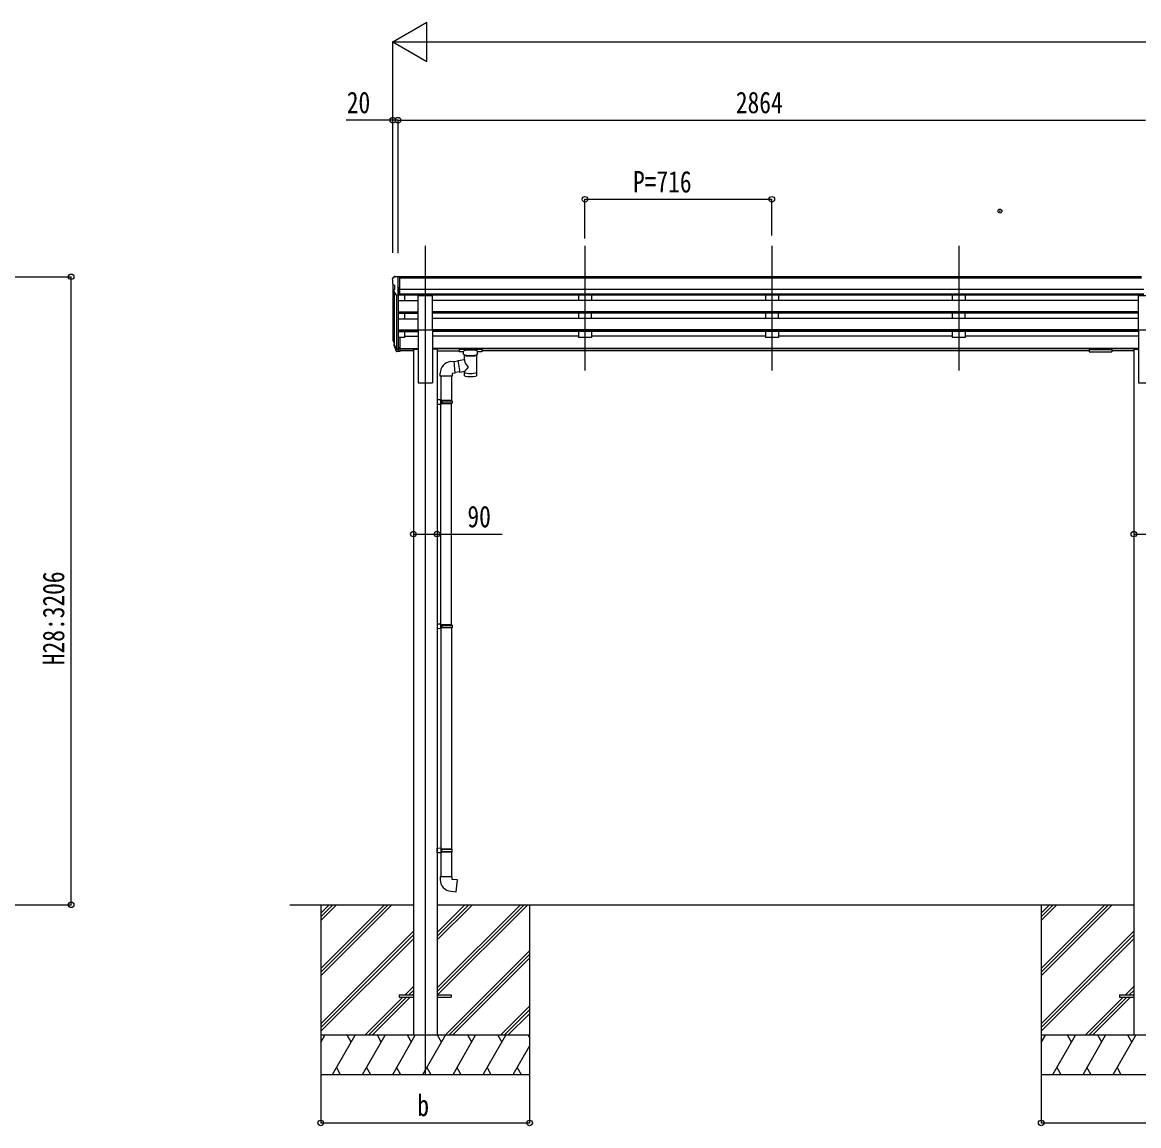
# Model space of a CAD drawing. Units: millimetres, scale not verified. Extents: x -10512 to 10512, y -7425 to 7425.
# Drawn here: x -3499 to 777, y -3889 to 338 of the extents above; entities that cross this region are included whole.
import ezdxf
from ezdxf.enums import TextEntityAlignment as Align

# ---------------------------------------------------------------- set-up
doc = ezdxf.new("R2010")
doc.units = ezdxf.units.MM
doc.header["$LTSCALE"] = 30
doc.header["$PDMODE"] = 32
doc.header["$PDSIZE"] = 15
for name, color, linetype in [('0-3_YKK_12', 2, 'Continuous'), ('0-4_YKK_13', 4, 'Continuous'), ('0-5_YKK_A1', 4, 'Continuous'), ('0-6_YKK_D', 6, 'Continuous')]:
    doc.layers.add(name, color=color, linetype=linetype)
doc.styles.add('ＭＳ ゴシック', font='')
doc.styles.get('ＭＳ ゴシック').set_extended_font_data('MS Gothic')

msp = doc.modelspace()

# ---------------------------------------------------------------- linework, layer by layer
at = {"layer": '0-3_YKK_12'}
for p, q in [((-1955.8, -518.75), (-1955.8, -3693.16)), ((-1343.8, -518.75), (-1343.8, -996.27)), ((-627.8, -518.75), (-627.8, -996.27)), ((88.2, -518.75), (88.2, -996.27))]:
    msp.add_line(p, q, dxfattribs=at)
at = {"layer": '0-4_YKK_13'}
for p, q in [((-2074.89, -635.71), (-2078.95, -641.51)), ((-2071.8, -635.14), (-2074.13, -635.28)), ((-2071.8, -635.14), (-2053.3, -635.14)), ((-2059.8, -708.12), (-2059.8, -635.14)), ((-2053.3, -635.14), (-2043.3, -635.23)), ((-2053.3, -707.12), (-2053.3, -635.14)), ((-2043.3, -636.74), (-2043.3, -635.23)), ((-2081.8, -644.51), (-2081.8, -645.14)), ((-2079.26, -666.32), (-2073.95, -669.39)), ((-2073.8, -669.65), (-2073.8, -685.93)), ((-2067.42, -706.31), (-2076.42, -690.72)), ((-2059.8, -708.12), (-2065, -707.8)), ((-2053.3, -707.12), (-2059.8, -707.12)), ((-1983.3, -840.58), (-1983.3, -708.79)), ((-1983.3, -708.79), (-1928.3, -708.79)), ((-1928.3, -840.58), (-1928.3, -708.79)), ((776.7, -840.58), (776.7, -708.79)), ((776.7, -708.79), (831.7, -708.79)), ((-1983.3, -840.58), (-1928.3, -840.58)), ((776.7, -840.58), (831.7, -840.58)), ((-2078.7, -883.05), (-2074.82, -891)), ((-2078.1, -881.67), (-2074.82, -888.74)), ((-2076.39, -894.33), (-2076.05, -898.73)), ((-2066.23, -913.21), (-2073.98, -897.81)), ((-2059.8, -868.86), (-2059.8, -923.63)), ((-2053.3, -868.86), (-2059.8, -868.86)), ((-2053.3, -868.86), (-2053.3, -922.89)), ((-2076.05, -898.73), (-2067.24, -922.28)), ((-2075.43, -898.17), (-2067.24, -914.34)), ((-2059.8, -913.89), (-2064.93, -913.89)), ((-2059.8, -915.7), (-2064.64, -915.7)), ((-2059.8, -923.63), (-2064.64, -923.63)), ((-2053.3, -908.99), (-2059.8, -908.99)), ((-2053.3, -913.87), (-2059.8, -913.87)), ((-2053.3, -922.89), (-2059.8, -922.89)), ((-1825.8, -913.44), (-1825.8, -924.2)), ((-1740.8, -912.78), (-1823.8, -912.78)), ((-1740.8, -914.96), (-1823.8, -914.96)), ((-1809.3, -924.87), (-1823.8, -924.87)), ((-1809.3, -931.67), (-1809.3, -921.4)), ((-1805.2, -953.75), (-1805.2, -936.16)), ((-1759.4, -936.17), (-1759.38, -1016.46)), ((-1755.3, -931.67), (-1755.3, -921.4)), ((-1740.8, -924.87), (-1755.3, -924.87)), ((-1738.8, -913.44), (-1738.8, -924.2)), ((-1738.8, -913.63), (-1738.8, -915.17)), ((587.21, -913.44), (587.21, -924.2)), ((587.21, -913.44), (587.21, -924.2)), ((587.21, -913.63), (587.21, -915.17)), ((587.21, -913.63), (587.21, -915.17)), ((589.21, -912.78), (672.21, -912.78)), ((589.21, -914.96), (672.21, -914.96)), ((589.21, -924.87), (672.21, -924.87)), ((674.21, -913.44), (674.21, -924.2)), ((-1859.15, -961.43), (-1846.63, -959.87)), ((-1830.13, -959.53), (-1846.44, -962.06)), ((-1830.42, -957.65), (-1805.2, -953.74)), ((-1830.42, -957.65), (-1823.4, -1002.91)), ((-1898.55, -1017.44), (-1898.55, -1006.52)), ((-1852.55, -1017.44), (-1898.55, -1017.44)), ((-1896.6, -1017.44), (-1896.6, -1108.52)), ((-1854.6, -1017.44), (-1854.6, -1111.08)), ((-1823.69, -1001.03), (-1842.77, -1004)), ((-1805.2, -1000.09), (-1823.4, -1002.91)), ((-1805.21, -1016.46), (-1805.2, -999.84)), ((-1894.6, -1108.58), (-1910.6, -1108.11)), ((-1910.6, -1108.11), (-1910.6, -1126.05)), ((-1894.6, -1110.58), (-1896.6, -1110.58)), ((-1853.6, -1111.08), (-1896.6, -1111.08)), ((-1894.6, -1110.58), (-1894.6, -1108.58)), ((-1892.12, -1113.08), (-1891.69, -1111.08)), ((-1852.6, -1113.08), (-1853.6, -1111.08)), ((-1894.6, -1125.58), (-1910.6, -1126.05)), ((-1852.6, -1113.08), (-1896.6, -1113.08)), ((-1852.6, -1121.08), (-1896.6, -1121.08)), ((-1853.6, -1123.08), (-1896.6, -1123.08)), ((-1896.6, -1967.78), (-1896.6, -1125.64)), ((-1894.6, -1125.58), (-1894.6, -1123.58)), ((-1854.6, -1970.34), (-1854.6, -1123.08)), ((-1852.6, -1121.08), (-1853.6, -1123.08)), ((-1852.6, -1113.08), (-1852.6, -1121.08)), ((-1894.6, -1967.84), (-1910.6, -1967.36)), ((-1910.6, -1967.36), (-1910.6, -1985.31)), ((-1894.6, -1984.84), (-1910.6, -1985.31)), ((-1894.6, -1969.84), (-1896.6, -1969.84)), ((-1853.6, -1970.34), (-1896.6, -1970.34)), ((-1852.6, -1972.34), (-1896.6, -1972.34)), ((-1852.6, -1980.34), (-1896.6, -1980.34)), ((-1853.6, -1982.34), (-1896.6, -1982.34)), ((-1896.6, -1984.89), (-1896.6, -2827.03)), ((-1894.6, -1969.84), (-1894.6, -1967.84)), ((-1894.6, -1984.84), (-1894.6, -1982.84)), ((-1892.12, -1972.34), (-1891.69, -1970.34)), ((-1854.6, -1982.34), (-1854.6, -2829.59)), ((-1852.6, -1972.34), (-1853.6, -1970.34)), ((-1852.6, -1980.34), (-1853.6, -1982.34)), ((-1852.6, -1972.34), (-1852.6, -1980.34)), ((-1894.6, -2827.09), (-1910.6, -2826.62)), ((-1910.6, -2844.56), (-1910.6, -2826.62)), ((-1894.6, -2844.09), (-1910.6, -2844.56)), ((-1853.6, -2829.59), (-1896.6, -2829.59)), ((-1852.6, -2831.59), (-1896.6, -2831.59)), ((-1852.6, -2839.59), (-1896.6, -2839.59)), ((-1853.6, -2841.59), (-1896.6, -2841.59)), ((-1894.6, -2842.09), (-1896.6, -2842.09)), ((-1896.6, -2844.15), (-1896.6, -2935.59)), ((-1894.6, -2827.09), (-1894.6, -2829.09)), ((-1894.6, -2842.09), (-1894.6, -2844.09)), ((-1892.12, -2839.59), (-1891.69, -2841.59)), ((-1854.6, -2841.59), (-1854.6, -2935.59)), ((-1852.6, -2831.59), (-1853.6, -2829.59)), ((-1852.6, -2839.59), (-1853.6, -2841.59)), ((-1852.6, -2839.59), (-1852.6, -2831.59)), ((-1852.6, -2935.59), (-1898.6, -2935.59)), ((-1898.6, -2935.59), (-1898.6, -2946.5)), ((-1852.6, -2945.59), (-1852.6, -2935.59)), ((-2055.8, -3388.66), (-2055.8, -3397.66)), ((-2055.8, -3388.66), (-2001, -3388.66)), ((-2055.8, -3397.66), (-2001, -3397.66)), ((-1910.6, -3388.66), (-1855.8, -3388.66)), ((-1910.6, -3397.66), (-1855.8, -3397.66)), ((-1855.8, -3388.66), (-1855.8, -3397.66)), ((704.2, -3388.66), (704.2, -3397.66)), ((704.2, -3388.66), (759, -3388.66)), ((704.2, -3397.66), (759, -3397.66))]:
    msp.add_line(p, q, dxfattribs=at)
for points in [[(-1823.8, -912.78), (-1824.15, -912.78), (-1824.68, -912.81), (-1825.13, -912.86), (-1825.43, -912.94), (-1825.6, -913.03), (-1825.72, -913.17), (-1825.79, -913.35), (-1825.8, -913.44)], [(-1823.8, -924.87), (-1824.15, -924.86), (-1824.68, -924.84), (-1825.13, -924.78), (-1825.43, -924.71), (-1825.6, -924.61), (-1825.72, -924.47), (-1825.79, -924.29), (-1825.8, -924.2)], [(-1805.2, -936.16), (-1805.43, -936.07), (-1806.78, -935.33), (-1807.9, -934.49), (-1808.65, -933.62), (-1809.11, -932.72), (-1809.29, -931.83)], [(-1755.33, -931.62), (-1755.31, -931.97), (-1755.56, -932.93), (-1756.08, -933.81), (-1756.88, -934.65), (-1757.99, -935.45), (-1759.4, -936.17)], [(-1738.8, -913.44), (-1738.83, -913.25), (-1738.92, -913.11), (-1739.01, -913.02), (-1739.12, -912.95), (-1739.24, -912.91), (-1739.53, -912.85), (-1740.02, -912.8), (-1740.56, -912.78), (-1740.8, -912.78)], [(-1738.8, -924.2), (-1738.83, -924.4), (-1738.92, -924.53), (-1739.01, -924.63), (-1739.12, -924.69), (-1739.24, -924.73), (-1739.53, -924.79), (-1740.02, -924.84), (-1740.56, -924.86), (-1740.8, -924.87)], [(587.21, -913.44), (587.24, -913.25), (587.33, -913.11), (587.42, -913.02), (587.53, -912.95), (587.65, -912.91), (587.94, -912.85), (588.43, -912.8), (588.97, -912.78), (589.21, -912.78)], [(587.21, -913.44), (587.24, -913.25), (587.33, -913.11), (587.42, -913.02), (587.53, -912.95), (587.65, -912.91), (587.94, -912.85), (588.43, -912.8), (588.97, -912.78), (589.21, -912.78)], [(587.21, -924.2), (587.24, -924.4), (587.33, -924.53), (587.42, -924.63), (587.53, -924.69), (587.65, -924.73), (587.94, -924.79), (588.43, -924.84), (588.97, -924.86), (589.21, -924.87)], [(587.21, -924.2), (587.24, -924.4), (587.33, -924.53), (587.42, -924.63), (587.53, -924.69), (587.65, -924.73), (587.94, -924.79), (588.43, -924.84), (588.97, -924.86), (589.21, -924.87)], [(672.21, -912.78), (672.56, -912.78), (673.09, -912.81), (673.54, -912.86), (673.84, -912.94), (674.01, -913.03), (674.13, -913.17), (674.2, -913.35), (674.21, -913.44)], [(672.21, -924.87), (672.56, -924.86), (673.09, -924.84), (673.54, -924.78), (673.84, -924.71), (674.01, -924.61), (674.13, -924.47), (674.2, -924.29), (674.21, -924.2)], [(-1846.63, -959.87), (-1842.62, -1005.69), (-1852.55, -1007.44), (-1852.55, -1017.44)], [(-1894.6, -1123.58), (-1896.6, -1123.58), (-1896.6, -1110.58)], [(-1892.12, -1113.08), (-1892.12, -1121.08), (-1891.69, -1123.08)], [(-1894.6, -1982.84), (-1896.6, -1982.84), (-1896.6, -1969.84)], [(-1892.12, -1972.34), (-1892.12, -1980.34), (-1891.69, -1982.34)], [(-1894.6, -2829.09), (-1896.6, -2829.09), (-1896.6, -2842.09)], [(-1892.12, -2839.59), (-1892.12, -2831.59), (-1891.69, -2829.59)], [(-1857.52, -2991.33), (-1836.68, -2993.16), (-1832.67, -2947.33), (-1852.6, -2945.59)]]:
    msp.add_lwpolyline(points, dxfattribs=at)
for centre, radius, start, end in [((-2074.07, -636.28), 1, 93.5, 145), ((-2078.8, -644.51), 3, 93, 180), ((-1879.8, -645.14), 202, 180, 184.94904), ((-2074.89, -661.95), 6.18, 185.7035, 224.99897), ((-2074.1, -669.65), 0.3, 0, 60), ((-2073.82, -689.22), 3, 94.7167, 210), ((-2074.1, -685.93), 0.3, 274.7167, 0), ((-2064.82, -704.81), 3, 210, 266.5), ((-2050.61, -873.93), 29.53, 186.50806, 197.98144), ((-2049.21, -872.18), 30.41, 187.1552, 198.19734), ((-1852.64, -1006.87), 45.91, 98.14944, 179.55845), ((-1853.6, -2946.5), 45, 180, 265)]:
    msp.add_arc(centre, radius, start, end, dxfattribs=at)
for centre, major_axis, ratio, start_param, end_param in [((-1991.14, -874.37), (-89.06, 1.43), 0.57596, 6.1962358, 6.3678173), ((-1991.93, -867.69), (87.93, 4.42), 0.541684, 3.0659337, 3.2228513), ((-2075.08, -894.33), (1.3, 0), 0.90356, 1.3700892, 3.347195), ((-1989.16, -878.14), (-89.07, 0), 0.90356, 0.2056023, 0.2515348), ((-1989.88, -874.27), (-88.05, 0), 0.90356, 0.2662965, 0.3003836), ((-2064.64, -912.99), (-3, 0), 0.90356, 0.5235988, 1.5707963), ((-2064.64, -920.92), (3, 0), 0.90356, 3.6651914, 4.712389), ((-2064.93, -912.54), (-1.5, 0), 0.90356, 0.5235988, 1.5707963), ((-1823.8, -915.17), (-2, 0), 0.109601, 4.712389, 6.2831853), ((-1782.3, -921.4), (-27, 0), 0.122176, 3.1415927, 6.2831853), ((-1793.3, -931.67), (-16, 0), 0.361356, 0, 0.0194874), ((-1782.28, -936.63), (-22.92, 0.42), 0.07247, 0.0008089, 1.5716053), ((-1782.28, -938.25), (-22.92, 0.42), 0.07247, 0.0008089, 1.5716053), ((-1782.31, -936.63), (22.91, 0.42), 0.072511, 4.711586, 6.2823824), ((-1782.31, -938.25), (22.91, 0.42), 0.072511, 4.711586, 6.2823824), ((-1740.8, -915.17), (-2, 0), 0.109601, 3.1415927, 4.712389), ((589.21, -915.17), (2, 0), 0.109601, 1.5707963, 3.1415927), ((589.21, -915.17), (2, 0), 0.109601, 1.5707963, 3.1415927), ((672.21, -915.17), (2, 0), 0.109601, 0, 1.5707963), ((-1782.3, -980.29), (22.81, -26.62), 0.234429, 3.1563334, 4.5976381), ((-1784.85, -977.64), (-20.32, -22.25), 0.045535, 4.9756507, 6.2441899), ((-1782.3, -1016.46), (-22.92, 0), 0.101955, 6.2829723, 9.4248207), ((-1782.3, -1004.02), (-22.91, 0), 0.122865, 6.2831853, 9.424778)]:
    msp.add_ellipse(centre, major_axis=major_axis, ratio=ratio, start_param=start_param, end_param=end_param, dxfattribs=at)
at = {"layer": '0-5_YKK_A1'}
for p, q in [((787.71, -636.74), (-2053.3, -636.74)), ((-2079.8, -665.71), (-2079.8, -868.5)), ((-2059.8, -676.24), (-2059.8, -868.86)), ((787.71, -641.96), (-2053.3, -641.96)), ((-2074.82, -693.48), (-2074.82, -895.21)), ((-2065.8, -707.65), (-2065.8, -913.64)), ((797.71, -685.49), (-2053.3, -685.49)), ((797.71, -703.34), (-2053.3, -703.34)), ((797.71, -706.59), (-2053.3, -706.59)), ((-2034.8, -706.59), (-2034.8, -728.65)), ((-1368.8, -706.69), (-1368.8, -727.07)), ((-1318.8, -706.69), (-1318.8, -727.07)), ((-652.8, -706.69), (-652.8, -727.07)), ((-602.8, -706.69), (-602.8, -727.07)), ((63.2, -706.69), (63.2, -727.07)), ((113.2, -706.69), (113.2, -727.07)), ((-2059.8, -727.17), (-1983.3, -727.17)), ((776.7, -727.17), (-1928.3, -727.17)), ((-1318.8, -727.07), (-1368.8, -727.07)), ((-602.8, -727.07), (-652.8, -727.07)), ((113.2, -727.07), (63.2, -727.07)), ((-2059.8, -770.53), (-1983.3, -770.53)), ((-2059.8, -772.03), (-1983.3, -772.03)), ((-2059.8, -776.34), (-1983.3, -776.34)), ((-2059.8, -797.27), (-1983.3, -797.27)), ((-2034.8, -776.34), (-2034.8, -797.27)), ((776.7, -770.53), (-1928.3, -770.53)), ((776.7, -772.03), (-1928.3, -772.03)), ((776.7, -776.34), (-1928.3, -776.34)), ((776.7, -797.17), (-1928.3, -797.17)), ((-1368.8, -776.34), (-1368.8, -797.17)), ((-1318.8, -797.17), (-1368.8, -797.17)), ((-1318.8, -797.17), (-1318.8, -776.34)), ((-652.8, -776.34), (-652.8, -797.17)), ((-602.8, -797.17), (-652.8, -797.17)), ((-602.8, -797.17), (-602.8, -776.34)), ((63.2, -776.34), (63.2, -797.17)), ((113.2, -797.17), (63.2, -797.17)), ((113.2, -797.17), (113.2, -776.34)), ((-2059.8, -840.64), (-1983.3, -840.64)), ((-2059.8, -842.13), (-1983.3, -842.13)), ((-2059.8, -846.45), (-1983.3, -846.45)), ((-2034.8, -846.45), (-2034.8, -869.49)), ((-1983.3, -840.58), (-1983.3, -1043.16)), ((-1928.3, -840.58), (-1928.3, -1043.16)), ((776.7, -840.64), (-1928.3, -840.64)), ((776.7, -842.13), (-1928.3, -842.13)), ((776.7, -846.45), (-1928.3, -846.45)), ((-1368.8, -846.45), (-1368.8, -869.49)), ((-1318.8, -846.45), (-1318.8, -869.49)), ((-652.8, -846.45), (-652.8, -869.49)), ((-602.8, -846.45), (-602.8, -869.49)), ((63.2, -846.45), (63.2, -869.49)), ((113.2, -846.45), (113.2, -869.49)), ((776.7, -840.58), (776.7, -1043.16)), ((-2034.8, -869.49), (-2053.3, -869.49)), ((-2034.8, -864.55), (-1983.3, -864.55)), ((-1368.8, -864.55), (-1928.3, -864.55)), ((-1318.8, -869.49), (-1368.8, -869.49)), ((-652.8, -864.55), (-1318.8, -864.55)), ((-602.8, -869.49), (-652.8, -869.49)), ((63.2, -864.55), (-602.8, -864.55)), ((113.2, -869.49), (63.2, -869.49)), ((776.7, -864.55), (113.2, -864.55)), ((-2053.3, -911.57), (-1983.3, -911.57)), ((-2053.3, -912.96), (-1983.3, -912.96)), ((-2001, -920.65), (-2053.3, -920.65)), ((-2001, -914.16), (-2001, -3543.16)), ((-2001, -914.16), (-1983.3, -914.16)), ((776.7, -911.57), (-1928.3, -911.57)), ((776.7, -912.96), (-1928.3, -912.96)), ((-1910.6, -914.16), (-1928.3, -914.16)), ((-1910.6, -914.16), (-1910.6, -3543.16)), ((-1910.6, -920.65), (-1825.8, -920.65)), ((587.21, -920.65), (-1738.8, -920.65)), ((759, -920.65), (674.21, -920.65)), ((759, -914.16), (759, -3543.16)), ((759, -914.16), (776.7, -914.16)), ((-1983.3, -1043.16), (-1928.3, -1043.16)), ((776.7, -1043.16), (831.7, -1043.16)), ((-2473.83, -3043.16), (-2001, -3043.16)), ((-2356, -3043.16), (-2356, -3693.15)), ((-2356, -3287.33), (-2111.82, -3043.16)), ((-2356, -3301.47), (-2097.67, -3043.16)), ((-2356, -3315.62), (-2083.53, -3043.16)), ((-2356, -3103.49), (-2295.66, -3043.16)), ((-2356, -3089.34), (-2309.81, -3043.16)), ((-2356, -3075.2), (-2323.95, -3043.16)), ((-1910.8, -3362.63), (-1591.32, -3043.16)), ((-1910.8, -3376.77), (-1577.17, -3043.16)), ((-1910.8, -3178.79), (-1775.16, -3043.16)), ((-1910.8, -3164.64), (-1789.31, -3043.16)), ((-1910.8, -3150.5), (-1803.45, -3043.16)), ((-1910.6, -3043.16), (759, -3043.16)), ((-1908.54, -3388.66), (-1563.03, -3043.16)), ((-1556, -3043.16), (-1556, -3693.15)), ((404, -3043.16), (404, -3693.15)), ((404, -3287.33), (648.18, -3043.16)), ((404, -3301.47), (662.33, -3043.16)), ((404, -3315.62), (676.47, -3043.16)), ((404, -3103.49), (464.34, -3043.16)), ((404, -3089.34), (450.19, -3043.16)), ((404, -3075.2), (436.05, -3043.16)), ((-2356, -3499.46), (-2001.2, -3144.67)), ((-2356, -3513.61), (-2001.2, -3158.81)), ((404, -3499.46), (758.8, -3144.67)), ((404, -3513.61), (758.8, -3158.81)), ((-2356, -3527.75), (-2001.2, -3172.95)), ((404, -3527.75), (758.8, -3172.95)), ((-1879.19, -3543.16), (-1556, -3219.97)), ((-1865.04, -3543.16), (-1556, -3234.11)), ((-1850.9, -3543.16), (-1556, -3248.25)), ((-2033.05, -3388.66), (-2001.2, -3356.8)), ((-2018.91, -3388.66), (-2001.2, -3370.94)), ((726.95, -3388.66), (758.8, -3356.8)), ((741.09, -3388.66), (758.8, -3370.94)), ((-2187.55, -3543.16), (-2042.05, -3397.66)), ((-2173.41, -3543.16), (-2027.91, -3397.66)), ((-2159.27, -3543.16), (-2013.77, -3397.66)), ((-2004.77, -3388.66), (-2001, -3384.88)), ((572.45, -3543.16), (717.95, -3397.66)), ((586.59, -3543.16), (732.09, -3397.66)), ((600.73, -3543.16), (746.23, -3397.66)), ((755.23, -3388.66), (758.8, -3385.08)), ((-1667.05, -3543.16), (-1556, -3432.1)), ((-1652.91, -3543.16), (-1556, -3446.24)), ((-1638.77, -3543.16), (-1556, -3460.38)), ((-2356, -3570.66), (-2340.12, -3543.15)), ((-1556, -3543.16), (-2356, -3543.16)), ((-2311.25, -3693.15), (-2224.65, -3543.16)), ((-2239.65, -3569.14), (-2254.65, -3543.15)), ((-2195.78, -3693.15), (-2109.18, -3543.15)), ((-2124.18, -3569.14), (-2139.18, -3543.16)), ((-2080.31, -3693.15), (-1993.71, -3543.16)), ((-2008.71, -3569.14), (-2023.71, -3543.15)), ((-1964.84, -3693.15), (-1878.24, -3543.16)), ((-1893.24, -3569.14), (-1908.24, -3543.15)), ((-1849.37, -3693.15), (-1762.77, -3543.16)), ((-1777.77, -3569.14), (-1792.77, -3543.15)), ((-1733.9, -3693.15), (-1647.3, -3543.16)), ((-1677.3, -3543.16), (-1662.3, -3569.14)), ((-1561.83, -3543.16), (-1556, -3553.25)), ((404, -3570.66), (419.88, -3543.15)), ((1204, -3543.16), (404, -3543.16)), ((448.75, -3693.15), (535.35, -3543.16)), ((520.35, -3569.14), (505.35, -3543.15)), ((564.22, -3693.15), (650.82, -3543.15)), ((635.82, -3569.14), (620.82, -3543.16)), ((679.69, -3693.15), (766.29, -3543.16)), ((751.29, -3569.14), (736.29, -3543.15)), ((-1618.43, -3693.15), (-1556, -3585.02)), ((-2296.25, -3667.18), (-2281.25, -3693.15)), ((-2180.78, -3667.18), (-2165.78, -3693.15)), ((-2065.31, -3667.17), (-2050.31, -3693.15)), ((-1949.84, -3667.18), (-1934.84, -3693.15)), ((-1834.37, -3667.18), (-1819.37, -3693.15)), ((-1718.9, -3667.18), (-1703.9, -3693.15)), ((-1603.43, -3667.18), (-1588.43, -3693.15)), ((463.75, -3667.18), (478.75, -3693.15)), ((579.22, -3667.18), (594.22, -3693.15)), ((694.69, -3667.17), (709.69, -3693.15)), ((-2356, -3693.15), (-1556, -3693.15)), ((404, -3693.15), (1204, -3693.15))]:
    msp.add_line(p, q, dxfattribs=at)
msp.add_point((245.97, -384.99), dxfattribs=at)
at = {"layer": '0-6_YKK_D'}
for p, q in [((-2079.79, 263.26), (-1949.89, 338.26)), ((-1949.89, 188.26), (-1949.89, 338.26)), ((-2079.79, -544.32), (-2079.79, 264.26)), ((-2079.79, 263.26), (-1949.89, 188.26)), ((-2079.79, 263.26), (-1819.99, 263.26)), ((-1929.79, 263.26), (6402.21, 263.26)), ((-2079.79, -545.32), (-2079.79, -35.74)), ((-2059.79, -546.32), (-2059.79, -35.74)), ((-2059.79, -546.32), (-2059.79, -35.74)), ((-2059.79, -36.74), (804.21, -36.74)), ((-1343.8, -489.86), (-1343.8, -338.76)), ((-1343.8, -339.76), (-627.8, -339.76)), ((-627.8, -478.73), (-627.8, -338.76)), ((-4084.01, -636.74), (-3311.32, -636.74)), ((-3312.32, -3043.16), (-3312.32, -636.74)), ((759, -1601.05), (759, -1623.71)), ((-4085.01, -3043.16), (-3311.32, -3043.16)), ((-2356, -3693.15), (-2356, -3879.87)), ((-1556, -3694.15), (-1556, -3879.87)), ((404, -3693.15), (404, -3879.87)), ((-2356, -3878.87), (-1556, -3878.87)), ((404, -3878.87), (1204, -3878.87))]:
    msp.add_line(p, q, dxfattribs=at)
for points in [[(-2059.79, -36.74), (-2079.79, -36.74), (-2258.29, -36.74)], [(-2001, -1622.71), (-1910.6, -1622.71), (-1660.8, -1622.71)], [(759, -1622.71), (849.4, -1622.71), (1099.2, -1622.71)]]:
    msp.add_lwpolyline(points, dxfattribs=at)
for centre in [(-2079.79, -36.74), (-2059.79, -36.74), (-2059.79, -36.74), (-1343.8, -339.76), (-627.8, -339.76), (-3312.32, -636.74), (-2001, -1622.71), (-1910.6, -1622.71), (759, -1622.71), (-3312.32, -3043.16), (-2356, -3878.87), (-1556, -3878.87), (404, -3878.87)]:
    msp.add_circle(centre, 10.62, dxfattribs=at)

# ---------------------------------------------------------------- texts
at = {"layer": '0-6_YKK_D', "style": 'ＭＳ ゴシック', "width": 0.8}
for s, p in [('20', (-2256.29, -34.74)), ('2864', (-765.79, -34.74)), ('P=716', (-1159.8, -338.46)), ('90', (-1794.1, -1621.41)), ('b', (-1986, -3877.57))]:
    msp.add_text(s, height=82.48, dxfattribs=at).set_placement(p, align=Align.BOTTOM_LEFT)
msp.add_text('H28:3206', height=82.48, rotation=90, dxfattribs=at).set_placement((-3313.99, -2124.95), align=Align.BOTTOM_LEFT)

doc.saveas('drawing.dxf')
